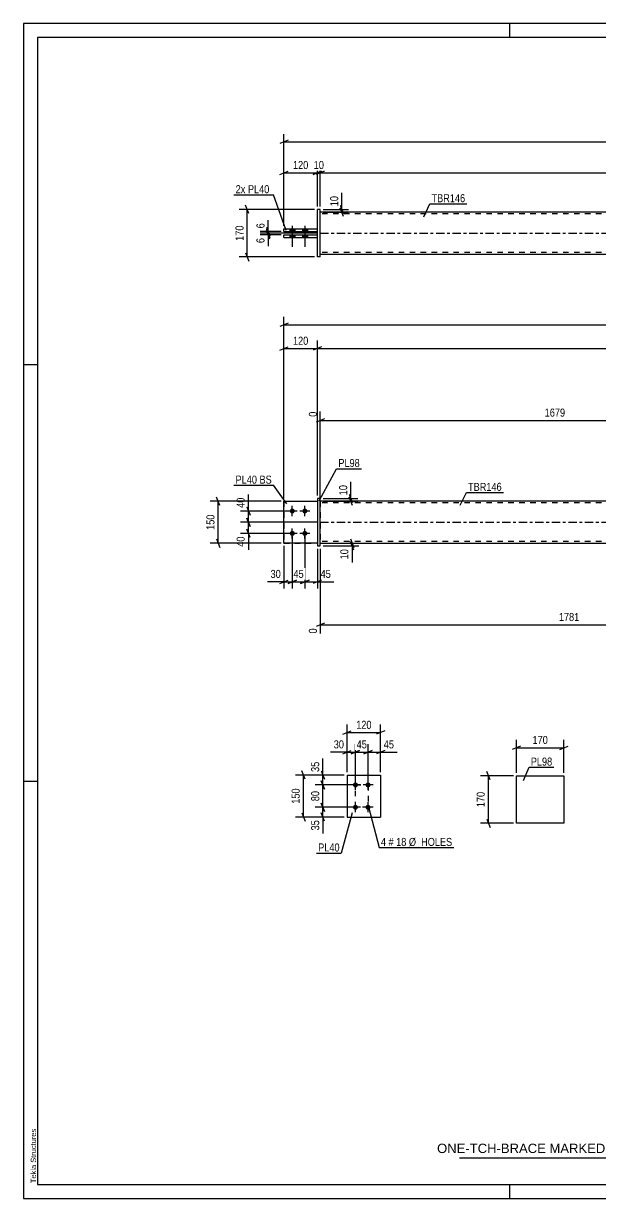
# Model space of a CAD drawing. Header units: millimetres. Extents: x 0 to 594, y 0 to 420.
# Drawn here: x 0 to 206.5, y 0 to 420 of the extents above; entities that cross this region are included whole.
import ezdxf

# ---------------------------------------------------------------- set-up
doc = ezdxf.new("R2010")
doc.units = ezdxf.units.MM
doc.linetypes.add('DXK_LINE_DOT2', pattern=[3.9198, 1.9599, -1.9599])
doc.linetypes.add('DXK_LINE_DOT3', pattern=[5.9187, 2.979, -0.9799, 0.9799, -0.9799])
doc.styles.add('Arial', font='ARIAL.TTF', dxfattribs={"height": 0.2})
doc.styles.add('Arial Narrow', font='ARIALN.TTF', dxfattribs={"height": 0.2})

# ---------------------------------------------------------------- blocks, each defined once
blk = doc.blocks.new('Unknown-580575574-1131')
at = {"color": 5, "linetype": 'Continuous'}
for p, q in [((594, 420), (0, 420)), ((0, 420), (0, 0)), ((174, 415), (174, 420)), ((589, 415), (5, 415)), ((5, 415), (5, 5)), ((5, 298), (0, 298)), ((5, 149), (0, 149)), ((5, 5), (589, 5)), ((174, 0), (174, 5)), ((0, 0), (594, 0))]:
    blk.add_line(p, q, dxfattribs=at)
at = {"color": 174, "linetype": 'Continuous', "style": 'Arial'}
blk.add_text('Tekla Structures', height=1.9102, rotation=90, dxfattribs=at).set_placement((4.5, 5.5))
blk = doc.blocks.new('Bolt-580575574-2195 - 2156')
at = {"linetype": 'Continuous'}
for points in [[(118.79, 146.94, -1), (118.79, 148.74, -1)], [(123.29, 146.94, -1), (123.29, 148.74, -1)], [(118.79, 138.94, -1), (118.79, 140.74, -1)], [(123.29, 138.94, -1), (123.29, 140.74, -1)]]:
    blk.add_hatch(color=1, dxfattribs=at).paths.add_polyline_path(points)
at = {"color": 1, "linetype": 'Continuous'}
for p, q in [((120.59, 147.84), (116.99, 147.84)), ((118.79, 146.04), (118.79, 149.64)), ((125.09, 147.84), (121.49, 147.84)), ((123.29, 146.04), (123.29, 149.64)), ((120.59, 139.84), (116.99, 139.84)), ((118.79, 138.04), (118.79, 141.64)), ((125.09, 139.84), (121.49, 139.84)), ((123.29, 138.04), (123.29, 141.64))]:
    blk.add_line(p, q, dxfattribs=at)
blk = doc.blocks.new('Part-580575574-2162 - 2156')
at = {"color": 2, "linetype": 'Continuous'}
for p, q in [((115.79, 151.34), (115.79, 136.34)), ((115.79, 151.34), (127.79, 151.34)), ((127.79, 151.34), (127.79, 136.34)), ((115.79, 136.34), (127.79, 136.34))]:
    blk.add_line(p, q, dxfattribs=at)
blk = doc.blocks.new('Bolt-580575574-1683 - 1678')
at = {"linetype": 'Continuous'}
for points in [[(96.18, 244.84, -1), (96.18, 246.64, -1)], [(100.68, 244.84, -1), (100.68, 246.64, -1)], [(96.18, 236.84, -1), (96.18, 238.64, -1)], [(100.68, 236.84, -1), (100.68, 238.64, -1)]]:
    blk.add_hatch(color=1, dxfattribs=at).paths.add_polyline_path(points)
at = {"color": 1, "linetype": 'Continuous'}
for p, q in [((97.98, 245.74), (94.38, 245.74)), ((96.18, 243.94), (96.18, 247.54)), ((102.48, 245.74), (98.88, 245.74)), ((100.68, 243.94), (100.68, 247.54)), ((96.18, 235.94), (96.18, 239.54)), ((100.68, 235.94), (100.68, 239.54)), ((97.98, 237.74), (94.38, 237.74)), ((102.48, 237.74), (98.88, 237.74))]:
    blk.add_line(p, q, dxfattribs=at)
blk = doc.blocks.new('Part-580575574-1694 - 1678')
at = {"color": 2, "linetype": 'Continuous'}
for p, q in [((106.18, 250.24), (105.18, 250.24)), ((105.18, 250.24), (105.18, 233.24)), ((106.18, 233.24), (106.18, 250.24)), ((105.18, 233.24), (106.18, 233.24))]:
    blk.add_line(p, q, dxfattribs=at)
blk = doc.blocks.new('Part-580575574-1699 - 1678')
at = {"color": 7, "linetype": 'DXK_LINE_DOT2'}
for p, q in [((93.18, 249.24), (93.18, 234.24)), ((93.18, 249.24), (105.18, 249.24)), ((105.18, 249.24), (105.18, 234.24)), ((93.18, 234.24), (105.18, 234.24))]:
    blk.add_line(p, q, dxfattribs=at)
blk = doc.blocks.new('Part-580575574-1704 - 1678')
at = {"color": 2, "linetype": 'Continuous'}
for p, q in [((93.18, 234.24), (93.18, 249.24)), ((93.18, 249.24), (105.18, 249.24)), ((105.18, 234.24), (93.18, 234.24))]:
    blk.add_line(p, q, dxfattribs=at)
at = {"color": 7, "linetype": 'DXK_LINE_DOT2'}
blk.add_line((105.18, 249.24), (105.18, 234.24), dxfattribs=at)
blk = doc.blocks.new('Part-580575574-1720 - 1678')
at = {"linetype": 'Continuous'}
blk.add_hatch(color=2, dxfattribs=at).paths.add_polyline_path([(456.96, 234.24), (456.16, 235.64), (457.76, 235.64)])
at = {"color": 2, "linetype": 'Continuous'}
for p, q in [((398.86, 249.24), (106.18, 249.24)), ((486.96, 249.24), (398.96, 249.24)), ((456.96, 234.24), (456.16, 235.64)), ((456.16, 235.64), (457.76, 235.64)), ((457.76, 235.64), (456.96, 234.24)), ((106.18, 234.24), (398.86, 234.24)), ((398.96, 234.24), (486.96, 234.24))]:
    blk.add_line(p, q, dxfattribs=at)
at = {"color": 7, "linetype": 'DXK_LINE_DOT2'}
for p, q in [((106.18, 249.24), (106.18, 234.24)), ((398.86, 248.64), (106.18, 248.64)), ((275, 249.24), (275, 248.64)), ((295.5, 249.24), (295.5, 248.64)), ((486.96, 248.64), (398.96, 248.64)), ((486.96, 234.24), (486.96, 249.24)), ((398.86, 234.84), (106.18, 234.84)), ((283.82, 234.24), (283.82, 234.84)), ((304.32, 234.24), (304.32, 234.84)), ((486.96, 234.84), (398.96, 234.84))]:
    blk.add_line(p, q, dxfattribs=at)
at = {"color": 7, "linetype": 'DXK_LINE_DOT3'}
for p, q in [((106.18, 241.74), (398.86, 241.74)), ((398.96, 241.74), (486.96, 241.74))]:
    blk.add_line(p, q, dxfattribs=at)
at = {"color": 2, "linetype": 'Continuous'}
blk.add_circle((456.96, 235.14), 1, dxfattribs=at)
blk = doc.blocks.new('Bolt-580575574-1471 - 1368')
at = {"linetype": 'Continuous'}
for points in [[(95.28, 345.65), (97.08, 345.65), (97.08, 346.65), (95.28, 346.65)], [(95.28, 345.65), (97.08, 345.65), (97.08, 346.65), (95.28, 346.65)], [(95.28, 343.45), (97.08, 343.45), (97.08, 344.45), (95.28, 344.45)], [(95.28, 343.45), (97.08, 343.45), (97.08, 344.45), (95.28, 344.45)], [(99.78, 345.65), (101.58, 345.65), (101.58, 346.65), (99.78, 346.65)], [(99.78, 345.65), (101.58, 345.65), (101.58, 346.65), (99.78, 346.65)], [(99.78, 343.45), (101.58, 343.45), (101.58, 344.45), (99.78, 344.45)], [(99.78, 343.45), (101.58, 343.45), (101.58, 344.45), (99.78, 344.45)]]:
    blk.add_hatch(color=1, dxfattribs=at).paths.add_polyline_path(points)
at = {"color": 1, "linetype": 'Continuous'}
for p, q in [((95.28, 346.65), (95.28, 345.65)), ((95.28, 346.65), (95.28, 345.65)), ((95.28, 344.45), (95.28, 343.45)), ((95.28, 344.45), (95.28, 343.45)), ((96.18, 347.65), (96.18, 340.15)), ((96.18, 347.65), (96.18, 340.15)), ((97.08, 346.65), (97.08, 345.65)), ((97.08, 346.65), (97.08, 345.65)), ((97.08, 344.45), (97.08, 343.45)), ((97.08, 344.45), (97.08, 343.45)), ((99.78, 346.65), (99.78, 345.65)), ((99.78, 346.65), (99.78, 345.65)), ((99.78, 344.45), (99.78, 343.45)), ((99.78, 344.45), (99.78, 343.45)), ((100.68, 347.65), (100.68, 340.15)), ((100.68, 347.65), (100.68, 340.15)), ((101.58, 346.65), (101.58, 345.65)), ((101.58, 346.65), (101.58, 345.65)), ((101.58, 344.45), (101.58, 343.45)), ((101.58, 344.45), (101.58, 343.45))]:
    blk.add_line(p, q, dxfattribs=at)
blk = doc.blocks.new('Part-580575574-1416 - 1368')
at = {"linetype": 'Continuous'}
blk.add_hatch(color=2, dxfattribs=at).paths.add_polyline_path([(456.96, 345.05), (456.16, 346.45), (457.76, 346.45)])
at = {"color": 2, "linetype": 'Continuous'}
for p, q in [((398.86, 352.55), (106.18, 352.55)), ((486.96, 352.55), (398.96, 352.55)), ((275, 345.65), (275, 345.75)), ((275, 345.75), (295.5, 345.75)), ((275, 344.35), (275, 344.45)), ((283.82, 345.65), (283.82, 345.75)), ((283.82, 344.35), (283.82, 344.45)), ((295.5, 345.75), (295.5, 344.35)), ((456.96, 345.05), (456.16, 346.45)), ((456.16, 346.45), (457.76, 346.45)), ((457.76, 346.45), (456.96, 345.05)), ((295.5, 344.35), (275, 344.35)), ((106.18, 337.55), (398.86, 337.55)), ((398.96, 337.55), (486.96, 337.55))]:
    blk.add_line(p, q, dxfattribs=at)
at = {"color": 7, "linetype": 'DXK_LINE_DOT2'}
for p, q in [((106.18, 337.55), (106.18, 352.55)), ((398.86, 351.95), (106.18, 351.95)), ((486.96, 351.95), (398.96, 351.95)), ((486.96, 352.55), (486.96, 337.55)), ((275, 345.75), (275, 344.45)), ((283.82, 345.75), (283.82, 344.45)), ((295.5, 345.75), (304.32, 345.75)), ((304.32, 345.75), (304.32, 344.35)), ((304.32, 344.35), (295.5, 344.35)), ((398.86, 338.15), (106.18, 338.15)), ((486.96, 338.15), (398.96, 338.15))]:
    blk.add_line(p, q, dxfattribs=at)
at = {"color": 7, "linetype": 'DXK_LINE_DOT3'}
for p, q in [((106.18, 345.05), (398.86, 345.05)), ((398.96, 345.05), (486.96, 345.05))]:
    blk.add_line(p, q, dxfattribs=at)
at = {"color": 2, "linetype": 'Continuous'}
blk.add_circle((456.96, 345.95), 1, dxfattribs=at)
blk = doc.blocks.new('Part-580575574-1449 - 1368')
at = {"color": 2, "linetype": 'Continuous'}
for p, q in [((93.18, 343.45), (93.18, 344.45)), ((93.18, 344.45), (105.18, 344.45)), ((93.18, 343.45), (105.18, 343.45))]:
    blk.add_line(p, q, dxfattribs=at)
at = {"color": 7, "linetype": 'DXK_LINE_DOT2'}
blk.add_line((105.18, 343.45), (105.18, 344.45), dxfattribs=at)
blk = doc.blocks.new('Part-580575574-1454 - 1368')
at = {"color": 2, "linetype": 'Continuous'}
for p, q in [((93.18, 345.65), (93.18, 346.65)), ((93.18, 346.65), (105.18, 346.65)), ((93.18, 345.65), (105.18, 345.65))]:
    blk.add_line(p, q, dxfattribs=at)
at = {"color": 7, "linetype": 'DXK_LINE_DOT2'}
blk.add_line((105.18, 345.65), (105.18, 346.65), dxfattribs=at)
blk = doc.blocks.new('Part-580575574-1455 - 1368')
at = {"color": 2, "linetype": 'Continuous'}
for p, q in [((106.18, 353.55), (105.18, 353.55)), ((105.18, 336.55), (105.18, 353.55)), ((106.18, 336.55), (106.18, 353.55)), ((106.18, 336.55), (105.18, 336.55))]:
    blk.add_line(p, q, dxfattribs=at)
blk = doc.blocks.new('Part-580575574-2399 - 2393')
at = {"color": 2, "linetype": 'Continuous'}
for p, q in [((176.37, 151.12), (193.37, 151.12)), ((176.37, 134.12), (176.37, 151.12)), ((193.37, 151.12), (193.37, 134.12)), ((193.37, 134.12), (176.37, 134.12))]:
    blk.add_line(p, q, dxfattribs=at)
blk = doc.blocks.new('Rectangle-580575574-2379 - 2156')
at = {"color": 1, "linetype": 'DXK_LINE_DOT2'}
blk.add_lwpolyline([(118.79, 147.84), (123.29, 147.84), (123.29, 139.84), (118.79, 139.84), (118.79, 147.84)], close=True, dxfattribs=at)
blk = doc.blocks.new('StraightDimension-580575574-2295 - 2156')
at = {"color": 7, "linetype": 'Continuous'}
for p, q in [((114.79, 151.34), (104.31, 151.34)), ((106.56, 152.84), (107.76, 149.84)), ((107.16, 147.84), (107.16, 151.34)), ((117.79, 147.84), (104.31, 147.84)), ((107.76, 146.34), (106.56, 149.34))]:
    blk.add_line(p, q, dxfattribs=at)
at = {"color": 0}
blk.add_wipeout([(106.41, 156.72), (102.21, 156.72), (102.21, 151.86), (106.41, 151.86)], dxfattribs=at)
at = {"color": 7, "linetype": 'Continuous'}
blk.add_line((107.16, 151.34), (107.16, 157.24), dxfattribs=at)
blk.add_line((107.16, 151.34), (107.16, 157.24), dxfattribs=at)
at = {"color": 3, "style": 'Arial Narrow'}
blk.add_text('35', height=2.863, rotation=90.0002, dxfattribs=at).set_placement((105.81, 152.46))
blk = doc.blocks.new('StraightDimension-580575574-2272 - 2156')
at = {"color": 7, "linetype": 'Continuous'}
for p, q in [((117.79, 139.84), (104.31, 139.84)), ((106.56, 141.34), (107.76, 138.34)), ((107.16, 136.34), (107.16, 139.84)), ((114.79, 136.34), (104.31, 136.34)), ((107.76, 134.84), (106.56, 137.84))]:
    blk.add_line(p, q, dxfattribs=at)
at = {"color": 0}
blk.add_wipeout([(106.41, 135.81), (102.21, 135.81), (102.21, 130.96), (106.41, 130.96)], dxfattribs=at)
at = {"color": 7, "linetype": 'Continuous'}
blk.add_line((107.16, 136.34), (107.16, 130.43), dxfattribs=at)
blk.add_line((107.16, 136.34), (107.16, 130.43), dxfattribs=at)
at = {"color": 3, "style": 'Arial Narrow'}
blk.add_text('35', height=2.863, rotation=90.0002, dxfattribs=at).set_placement((105.81, 131.56))
blk = doc.blocks.new('StraightDimension-580575574-2285 - 2156')
at = {"color": 7, "linetype": 'Continuous'}
for p, q in [((117.79, 147.84), (104.31, 147.84)), ((106.56, 149.34), (107.76, 146.34)), ((107.16, 139.84), (107.16, 147.84)), ((117.79, 139.84), (104.31, 139.84)), ((107.76, 138.34), (106.56, 141.34))]:
    blk.add_line(p, q, dxfattribs=at)
at = {"color": 0}
blk.add_wipeout([(106.41, 146.27), (102.21, 146.27), (102.21, 141.41), (106.41, 141.41)], dxfattribs=at)
at = {"color": 3, "style": 'Arial Narrow'}
blk.add_text('80', height=2.863, rotation=90.0002, dxfattribs=at).set_placement((105.81, 142.01))
blk = doc.blocks.new('StraightDimension-580575574-2309 - 2156')
at = {"color": 7, "linetype": 'Continuous'}
for p, q in [((114.79, 151.34), (97.31, 151.34)), ((100.76, 149.84), (99.56, 152.84)), ((100.16, 136.34), (100.16, 151.34)), ((114.79, 136.34), (97.31, 136.34)), ((99.56, 137.84), (100.76, 134.84))]:
    blk.add_line(p, q, dxfattribs=at)
at = {"color": 0}
blk.add_wipeout([(99.41, 147.18), (95.21, 147.18), (95.21, 140.5), (99.41, 140.5)], dxfattribs=at)
at = {"color": 3, "style": 'Arial Narrow'}
blk.add_text('150', height=2.863, rotation=90.0002, dxfattribs=at).set_placement((98.81, 141.1))
blk = doc.blocks.new('StraightDimension-580575574-2326 - 2156')
at = {"color": 7, "linetype": 'Continuous'}
for p, q in [((114.29, 158.94), (117.29, 160.14)), ((115.79, 152.34), (115.79, 162.39)), ((120.29, 160.14), (117.29, 158.94)), ((118.79, 148.84), (118.79, 162.39)), ((115.79, 159.54), (118.79, 159.54))]:
    blk.add_line(p, q, dxfattribs=at)
at = {"color": 0}
blk.add_wipeout([(115.26, 160.29), (115.26, 164.49), (110.41, 164.49), (110.41, 160.29)], dxfattribs=at)
at = {"color": 7, "linetype": 'Continuous'}
blk.add_line((115.79, 159.54), (109.88, 159.54), dxfattribs=at)
blk.add_line((115.79, 159.54), (109.88, 159.54), dxfattribs=at)
at = {"color": 3, "style": 'Arial Narrow'}
blk.add_text('30', height=2.863, dxfattribs=at).set_placement((111.01, 160.89))
blk = doc.blocks.new('StraightDimension-580575574-2339 - 2156')
at = {"color": 7, "linetype": 'Continuous'}
for p, q in [((117.29, 158.94), (120.29, 160.14)), ((118.79, 148.84), (118.79, 162.39)), ((124.79, 160.14), (121.79, 158.94)), ((123.29, 148.84), (123.29, 162.39)), ((118.79, 159.54), (123.29, 159.54))]:
    blk.add_line(p, q, dxfattribs=at)
at = {"color": 0}
blk.add_wipeout([(123.47, 160.29), (123.47, 164.49), (118.61, 164.49), (118.61, 160.29)], dxfattribs=at)
at = {"color": 3, "style": 'Arial Narrow'}
blk.add_text('45', height=2.863, dxfattribs=at).set_placement((119.21, 160.89))
blk = doc.blocks.new('StraightDimension-580575574-2349 - 2156')
at = {"color": 7, "linetype": 'Continuous'}
for p, q in [((121.79, 158.94), (124.79, 160.14)), ((123.29, 148.84), (123.29, 162.39)), ((129.29, 160.14), (126.29, 158.94)), ((127.79, 152.34), (127.79, 162.39)), ((123.29, 159.54), (127.79, 159.54))]:
    blk.add_line(p, q, dxfattribs=at)
at = {"color": 0}
blk.add_wipeout([(133.17, 160.29), (133.17, 164.49), (128.31, 164.49), (128.31, 160.29)], dxfattribs=at)
at = {"color": 7, "linetype": 'Continuous'}
blk.add_line((127.79, 159.54), (133.7, 159.54), dxfattribs=at)
blk.add_line((127.79, 159.54), (133.7, 159.54), dxfattribs=at)
at = {"color": 3, "style": 'Arial Narrow'}
blk.add_text('45', height=2.863, dxfattribs=at).set_placement((128.91, 160.89))
blk = doc.blocks.new('StraightDimension-580575574-2363 - 2156')
at = {"color": 7, "linetype": 'Continuous'}
for p, q in [((115.79, 152.34), (115.79, 169.39)), ((127.79, 152.34), (127.79, 169.39)), ((114.29, 165.94), (117.29, 167.14)), ((115.79, 166.54), (127.79, 166.54)), ((129.29, 167.14), (126.29, 165.94))]:
    blk.add_line(p, q, dxfattribs=at)
at = {"color": 0}
blk.add_wipeout([(125.13, 167.29), (125.13, 171.49), (118.45, 171.49), (118.45, 167.29)], dxfattribs=at)
at = {"color": 3, "style": 'Arial Narrow'}
blk.add_text('120', height=2.863, dxfattribs=at).set_placement((119.05, 167.89))
blk = doc.blocks.new('StraightDimension-580575574-1909 - 1678')
at = {"color": 7, "linetype": 'Continuous'}
for p, q in [((95.18, 245.74), (77.63, 245.74)), ((79.88, 247.24), (81.08, 244.24)), ((80.48, 241.74), (80.48, 245.74)), ((105.18, 241.74), (77.63, 241.74)), ((81.08, 240.24), (79.88, 243.24))]:
    blk.add_line(p, q, dxfattribs=at)
at = {"color": 0}
blk.add_wipeout([(79.73, 251.12), (75.53, 251.12), (75.53, 246.26), (79.73, 246.26)], dxfattribs=at)
at = {"color": 7, "linetype": 'Continuous'}
blk.add_line((80.48, 245.74), (80.48, 251.64), dxfattribs=at)
blk.add_line((80.48, 245.74), (80.48, 251.64), dxfattribs=at)
at = {"color": 3, "style": 'Arial Narrow'}
blk.add_text('40', height=2.863, rotation=90.0002, dxfattribs=at).set_placement((79.13, 246.86))
blk = doc.blocks.new('StraightDimension-580575574-1736 - 1678')
at = {"color": 7, "linetype": 'Continuous'}
for p, q in [((93.18, 250.24), (93.18, 315.14)), ((499.96, 250.24), (499.96, 315.14)), ((94.68, 312.89), (91.68, 311.69)), ((93.18, 312.29), (499.96, 312.29)), ((498.46, 311.69), (501.46, 312.89))]:
    blk.add_line(p, q, dxfattribs=at)
at = {"color": 0}
blk.add_wipeout([(300.83, 313.04), (300.83, 317.24), (292.31, 317.24), (292.31, 313.04)], dxfattribs=at)
at = {"color": 3, "style": 'Arial Narrow'}
blk.add_text('4352', height=2.863, dxfattribs=at).set_placement((292.91, 313.64))
blk = doc.blocks.new('StraightDimension-580575574-1750 - 1678')
at = {"color": 7, "linetype": 'Continuous'}
for p, q in [((274.12, 260.46), (274.12, 291.24)), ((107.68, 278.73), (104.68, 277.53)), ((106.18, 250.24), (106.18, 281.26)), ((106.18, 278.13), (274.12, 278.13)), ((272.62, 277.53), (275.62, 278.73))]:
    blk.add_line(p, q, dxfattribs=at)
at = {"color": 0, "linetype": 'Continuous'}
for points in [[(273.52, 291.84), (269.32, 291.84), (269.32, 283.33), (273.52, 283.33)], [(105.58, 281.86), (101.38, 281.86), (101.38, 278.83), (105.58, 278.83)]]:
    blk.add_wipeout(points, dxfattribs=at)
at = {"color": 0}
blk.add_wipeout([(194.4, 278.88), (194.4, 283.08), (185.89, 283.08), (185.89, 278.88)], dxfattribs=at)
at = {"color": 3, "linetype": 'Continuous', "style": 'Arial Narrow'}
for s, height, p in [('1679', 2.863, (272.92, 283.93)), ('0', 2.86, (104.98, 279.43))]:
    blk.add_text(s, height=height, rotation=90.0002, dxfattribs=at).set_placement(p)
at = {"color": 3, "style": 'Arial Narrow'}
blk.add_text('1679', height=2.863, dxfattribs=at).set_placement((186.49, 279.48))
blk = doc.blocks.new('StraightDimension-580575574-2047 - 1678')
at = {"color": 7, "linetype": 'Continuous'}
for p, q in [((105.18, 251.24), (105.18, 306.67)), ((486.96, 251.24), (486.96, 306.67)), ((106.68, 304.42), (103.68, 303.22)), ((105.18, 303.82), (486.96, 303.82)), ((485.46, 303.22), (488.46, 304.42))]:
    blk.add_line(p, q, dxfattribs=at)
at = {"color": 0}
blk.add_wipeout([(300.33, 304.57), (300.33, 308.77), (291.81, 308.77), (291.81, 304.57)], dxfattribs=at)
at = {"color": 3, "style": 'Arial Narrow'}
blk.add_text('4102', height=2.863, dxfattribs=at).set_placement((292.41, 305.17))
blk = doc.blocks.new('StraightDimension-580575574-1813 - 1678')
at = {"color": 7, "linetype": 'Continuous'}
for p, q in [((100.68, 236.74), (100.68, 218.07)), ((105.18, 232.24), (105.18, 218.07)), ((99.18, 219.87), (102.18, 221.07)), ((100.68, 220.47), (105.18, 220.47)), ((106.68, 221.07), (103.68, 219.87))]:
    blk.add_line(p, q, dxfattribs=at)
at = {"color": 0}
blk.add_wipeout([(110.56, 221.22), (110.56, 225.42), (105.7, 225.42), (105.7, 221.22)], dxfattribs=at)
at = {"color": 7, "linetype": 'Continuous'}
blk.add_line((105.18, 220.47), (111.08, 220.47), dxfattribs=at)
blk.add_line((105.18, 220.47), (111.08, 220.47), dxfattribs=at)
at = {"color": 3, "style": 'Arial Narrow'}
blk.add_text('45', height=2.863, dxfattribs=at).set_placement((106.3, 221.82))
blk = doc.blocks.new('StraightDimension-580575574-1820 - 1678')
at = {"color": 7, "linetype": 'Continuous'}
for p, q in [((96.18, 236.74), (96.18, 218.07)), ((100.68, 236.74), (100.68, 218.07)), ((94.68, 219.87), (97.68, 221.07)), ((96.18, 220.47), (100.68, 220.47)), ((102.18, 221.07), (99.18, 219.87))]:
    blk.add_line(p, q, dxfattribs=at)
at = {"color": 0}
blk.add_wipeout([(100.85, 221.22), (100.85, 225.42), (96, 225.42), (96, 221.22)], dxfattribs=at)
at = {"color": 3, "style": 'Arial Narrow'}
blk.add_text('45', height=2.863, dxfattribs=at).set_placement((96.6, 221.82))
blk = doc.blocks.new('StraightDimension-580575574-1891 - 1678')
at = {"color": 7, "linetype": 'Continuous'}
for p, q in [((116.98, 235.74), (118.18, 232.74)), ((107.18, 234.24), (119.98, 234.24)), ((107.18, 233.24), (119.98, 233.24)), ((118.18, 231.74), (116.98, 234.74)), ((117.58, 233.24), (117.58, 234.24))]:
    blk.add_line(p, q, dxfattribs=at)
at = {"color": 0}
blk.add_wipeout([(116.83, 232.71), (112.63, 232.71), (112.63, 227.85), (116.83, 227.85)], dxfattribs=at)
at = {"color": 7, "linetype": 'Continuous'}
blk.add_line((117.58, 233.24), (117.58, 227.33), dxfattribs=at)
blk.add_line((117.58, 233.24), (117.58, 227.33), dxfattribs=at)
at = {"color": 3, "style": 'Arial Narrow'}
blk.add_text('10', height=2.863, rotation=90.0002, dxfattribs=at).set_placement((116.23, 228.45))
blk = doc.blocks.new('StraightDimension-580575574-1827 - 1678')
at = {"color": 7, "linetype": 'Continuous'}
for p, q in [((96.18, 236.74), (96.18, 218.07)), ((93.18, 233.24), (93.18, 218.07)), ((91.68, 219.87), (94.68, 221.07)), ((93.18, 220.47), (96.18, 220.47)), ((97.68, 221.07), (94.68, 219.87))]:
    blk.add_line(p, q, dxfattribs=at)
at = {"color": 0}
blk.add_wipeout([(92.65, 221.22), (92.65, 225.42), (87.8, 225.42), (87.8, 221.22)], dxfattribs=at)
at = {"color": 7, "linetype": 'Continuous'}
blk.add_line((93.18, 220.47), (87.27, 220.47), dxfattribs=at)
blk.add_line((93.18, 220.47), (87.27, 220.47), dxfattribs=at)
at = {"color": 3, "style": 'Arial Narrow'}
blk.add_text('30', height=2.863, dxfattribs=at).set_placement((88.4, 221.82))
blk = doc.blocks.new('StraightDimension-580575574-1838 - 1678')
at = {"color": 7, "linetype": 'Continuous'}
for p, q in [((106.18, 232.24), (106.18, 201.96)), ((284.28, 233.24), (284.28, 196.47)), ((107.68, 205.69), (104.68, 204.49)), ((106.18, 205.09), (284.28, 205.09)), ((282.78, 204.49), (285.78, 205.69))]:
    blk.add_line(p, q, dxfattribs=at)
at = {"color": 0}
blk.add_wipeout([(199.49, 205.84), (199.49, 210.04), (190.97, 210.04), (190.97, 205.84)], dxfattribs=at)
at = {"color": 0, "linetype": 'Continuous'}
for points in [[(105.58, 204.39), (101.38, 204.39), (101.38, 201.36), (105.58, 201.36)], [(283.68, 204.39), (279.48, 204.39), (279.48, 195.87), (283.68, 195.87)]]:
    blk.add_wipeout(points, dxfattribs=at)
at = {"color": 3, "style": 'Arial Narrow'}
blk.add_text('1781', height=2.863, dxfattribs=at).set_placement((191.57, 206.44))
at = {"color": 3, "linetype": 'Continuous', "style": 'Arial Narrow'}
for s, height, p in [('0', 2.86, (104.98, 201.96)), ('1781', 2.863, (283.08, 196.47))]:
    blk.add_text(s, height=height, rotation=90.0002, dxfattribs=at).set_placement(p)
blk = doc.blocks.new('StraightDimension-580575574-1900 - 1678')
at = {"color": 7, "linetype": 'Continuous'}
for p, q in [((107.18, 250.24), (119.58, 250.24)), ((107.18, 249.24), (119.58, 249.24)), ((116.58, 251.74), (117.78, 248.74)), ((117.78, 247.74), (116.58, 250.74)), ((117.18, 249.24), (117.18, 250.24))]:
    blk.add_line(p, q, dxfattribs=at)
at = {"color": 0}
blk.add_wipeout([(116.43, 255.62), (112.23, 255.62), (112.23, 250.76), (116.43, 250.76)], dxfattribs=at)
at = {"color": 7, "linetype": 'Continuous'}
blk.add_line((117.18, 250.24), (117.18, 256.14), dxfattribs=at)
blk.add_line((117.18, 250.24), (117.18, 256.14), dxfattribs=at)
at = {"color": 3, "style": 'Arial Narrow'}
blk.add_text('10', height=2.863, rotation=90.0002, dxfattribs=at).set_placement((115.83, 251.36))
blk = doc.blocks.new('StraightDimension-580575574-1922 - 1678')
at = {"color": 7, "linetype": 'Continuous'}
for p, q in [((105.18, 241.74), (77.63, 241.74)), ((79.88, 243.24), (81.08, 240.24)), ((80.48, 237.74), (80.48, 241.74)), ((95.18, 237.74), (77.63, 237.74)), ((81.08, 236.24), (79.88, 239.24))]:
    blk.add_line(p, q, dxfattribs=at)
at = {"color": 0}
blk.add_wipeout([(79.73, 237.21), (75.53, 237.21), (75.53, 232.35), (79.73, 232.35)], dxfattribs=at)
at = {"color": 7, "linetype": 'Continuous'}
blk.add_line((80.48, 237.74), (80.48, 231.83), dxfattribs=at)
blk.add_line((80.48, 237.74), (80.48, 231.83), dxfattribs=at)
at = {"color": 3, "style": 'Arial Narrow'}
blk.add_text('40', height=2.863, rotation=90.0002, dxfattribs=at).set_placement((79.13, 232.95))
blk = doc.blocks.new('StraightDimension-580575574-1979 - 1678')
at = {"color": 7, "linetype": 'Continuous'}
for p, q in [((92.18, 249.24), (66.82, 249.24)), ((70.27, 247.74), (69.07, 250.74)), ((69.67, 234.24), (69.67, 249.24)), ((69.07, 235.74), (70.27, 232.74)), ((92.18, 234.24), (66.82, 234.24))]:
    blk.add_line(p, q, dxfattribs=at)
at = {"color": 0}
blk.add_wipeout([(68.92, 245.08), (64.72, 245.08), (64.72, 238.39), (68.92, 238.39)], dxfattribs=at)
at = {"color": 3, "style": 'Arial Narrow'}
blk.add_text('150', height=2.863, rotation=90.0002, dxfattribs=at).set_placement((68.32, 238.99))
blk = doc.blocks.new('StraightDimension-580575574-2052 - 1678')
at = {"color": 7, "linetype": 'Continuous'}
for p, q in [((93.18, 250.24), (93.18, 306.67)), ((105.18, 251.24), (105.18, 306.67)), ((91.68, 303.22), (94.68, 304.42)), ((93.18, 303.82), (105.18, 303.82)), ((106.68, 304.42), (103.68, 303.22))]:
    blk.add_line(p, q, dxfattribs=at)
at = {"color": 0}
blk.add_wipeout([(102.52, 304.57), (102.52, 308.77), (95.83, 308.77), (95.83, 304.57)], dxfattribs=at)
at = {"color": 3, "style": 'Arial Narrow'}
blk.add_text('120', height=2.863, dxfattribs=at).set_placement((96.43, 305.17))
blk = doc.blocks.new('StraightDimension-580575574-1476 - 1368')
at = {"color": 7, "linetype": 'Continuous'}
for p, q in [((107.18, 353.55), (116.35, 353.55)), ((113.35, 355.05), (114.55, 352.05)), ((114.55, 351.05), (113.35, 354.05)), ((113.95, 352.55), (113.95, 353.55)), ((107.18, 352.55), (116.35, 352.55))]:
    blk.add_line(p, q, dxfattribs=at)
at = {"color": 0}
blk.add_wipeout([(113.2, 358.93), (109, 358.93), (109, 354.08), (113.2, 354.08)], dxfattribs=at)
at = {"color": 7, "linetype": 'Continuous'}
blk.add_line((113.95, 353.55), (113.95, 359.46), dxfattribs=at)
blk.add_line((113.95, 353.55), (113.95, 359.46), dxfattribs=at)
at = {"color": 3, "style": 'Arial Narrow'}
blk.add_text('10', height=2.863, rotation=90.0002, dxfattribs=at).set_placement((112.6, 354.68))
blk = doc.blocks.new('StraightDimension-580575574-1530 - 1368')
at = {"color": 7, "linetype": 'Continuous'}
for p, q in [((104.18, 353.55), (77.23, 353.55)), ((80.68, 352.05), (79.48, 355.05)), ((80.08, 336.55), (80.08, 353.55)), ((104.18, 336.55), (77.23, 336.55)), ((79.48, 338.05), (80.68, 335.05))]:
    blk.add_line(p, q, dxfattribs=at)
at = {"color": 0}
blk.add_wipeout([(79.33, 348.39), (75.13, 348.39), (75.13, 341.71), (79.33, 341.71)], dxfattribs=at)
at = {"color": 3, "style": 'Arial Narrow'}
blk.add_text('170', height=2.863, rotation=90.0002, dxfattribs=at).set_placement((78.73, 342.31))
blk = doc.blocks.new('StraightDimension-580575574-1494 - 1368')
at = {"color": 7, "linetype": 'Continuous'}
for p, q in [((105.18, 345.05), (84.73, 345.05)), ((92.18, 344.45), (84.73, 344.45)), ((86.98, 346.55), (88.18, 343.55)), ((88.18, 342.95), (86.98, 345.95)), ((87.58, 344.45), (87.58, 345.05))]:
    blk.add_line(p, q, dxfattribs=at)
at = {"color": 0}
blk.add_wipeout([(86.83, 343.93), (82.63, 343.93), (82.63, 340.9), (86.83, 340.9)], dxfattribs=at)
at = {"color": 7, "linetype": 'Continuous'}
blk.add_line((87.58, 344.45), (87.58, 340.37), dxfattribs=at)
blk.add_line((87.58, 344.45), (87.58, 340.37), dxfattribs=at)
at = {"color": 3, "style": 'Arial Narrow'}
blk.add_text('6', height=2.86, rotation=90.0002, dxfattribs=at).set_placement((86.23, 341.5))
blk = doc.blocks.new('StraightDimension-580575574-1512 - 1368')
at = {"color": 7, "linetype": 'Continuous'}
for p, q in [((92.18, 345.65), (84.73, 345.65)), ((105.18, 345.05), (84.73, 345.05)), ((86.98, 347.15), (88.18, 344.15)), ((88.18, 343.55), (86.98, 346.55)), ((87.58, 345.05), (87.58, 345.65))]:
    blk.add_line(p, q, dxfattribs=at)
at = {"color": 0}
blk.add_wipeout([(86.83, 349.2), (82.63, 349.2), (82.63, 346.18), (86.83, 346.18)], dxfattribs=at)
at = {"color": 7, "linetype": 'Continuous'}
blk.add_line((87.58, 345.65), (87.58, 349.73), dxfattribs=at)
blk.add_line((87.58, 345.65), (87.58, 349.73), dxfattribs=at)
at = {"color": 3, "style": 'Arial Narrow'}
blk.add_text('6', height=2.86, rotation=90.0002, dxfattribs=at).set_placement((86.23, 346.78))
blk = doc.blocks.new('StraightDimension-580575574-1550 - 1368')
at = {"color": 7, "linetype": 'Continuous'}
for p, q in [((94.68, 378.25), (91.68, 377.05)), ((93.18, 347.65), (93.18, 380.5)), ((498.46, 377.05), (501.46, 378.25)), ((499.96, 347.65), (499.96, 380.5)), ((93.18, 377.65), (499.96, 377.65))]:
    blk.add_line(p, q, dxfattribs=at)
at = {"color": 0}
blk.add_wipeout([(300.83, 378.4), (300.83, 382.6), (292.31, 382.6), (292.31, 378.4)], dxfattribs=at)
at = {"color": 3, "style": 'Arial Narrow'}
blk.add_text('4352', height=2.863, dxfattribs=at).set_placement((292.91, 379))
blk = doc.blocks.new('StraightDimension-580575574-1581 - 1368')
at = {"color": 7, "linetype": 'Continuous'}
for p, q in [((107.68, 367.24), (104.68, 366.04)), ((106.18, 354.55), (106.18, 369.49)), ((106.18, 366.64), (486.96, 366.64)), ((485.46, 366.04), (488.46, 367.24)), ((486.96, 354.55), (486.96, 369.49))]:
    blk.add_line(p, q, dxfattribs=at)
at = {"color": 0}
blk.add_wipeout([(300.83, 367.39), (300.83, 371.59), (292.31, 371.59), (292.31, 367.39)], dxfattribs=at)
at = {"color": 3, "style": 'Arial Narrow'}
blk.add_text('4092', height=2.863, dxfattribs=at).set_placement((292.91, 367.99))
blk = doc.blocks.new('StraightDimension-580575574-1591 - 1368')
at = {"color": 7, "linetype": 'Continuous'}
for p, q in [((91.68, 366.04), (94.68, 367.24)), ((93.18, 347.65), (93.18, 369.49)), ((93.18, 366.64), (105.18, 366.64)), ((106.68, 367.24), (103.68, 366.04)), ((105.18, 354.55), (105.18, 369.49))]:
    blk.add_line(p, q, dxfattribs=at)
at = {"color": 0}
blk.add_wipeout([(102.52, 367.39), (102.52, 371.59), (95.83, 371.59), (95.83, 367.39)], dxfattribs=at)
at = {"color": 3, "style": 'Arial Narrow'}
blk.add_text('120', height=2.863, dxfattribs=at).set_placement((96.43, 367.99))
blk = doc.blocks.new('StraightDimension-580575574-1601 - 1368')
at = {"color": 7, "linetype": 'Continuous'}
for p, q in [((103.68, 366.04), (106.68, 367.24)), ((107.68, 367.24), (104.68, 366.04)), ((105.18, 354.55), (105.18, 369.49)), ((105.18, 366.64), (106.18, 366.64)), ((106.18, 354.55), (106.18, 369.49))]:
    blk.add_line(p, q, dxfattribs=at)
at = {"color": 0}
blk.add_wipeout([(108.1, 367.39), (108.1, 371.59), (103.25, 371.59), (103.25, 367.39)], dxfattribs=at)
at = {"color": 3, "style": 'Arial Narrow'}
blk.add_text('10', height=2.863, dxfattribs=at).set_placement((103.85, 367.99))
blk = doc.blocks.new('StraightDimension-580575574-2401 - 2393')
at = {"color": 7, "linetype": 'Continuous'}
for p, q in [((176.37, 152.12), (176.37, 163.97)), ((193.37, 152.12), (193.37, 163.97)), ((177.87, 161.72), (174.87, 160.52)), ((176.37, 161.12), (193.37, 161.12)), ((191.87, 160.52), (194.87, 161.72))]:
    blk.add_line(p, q, dxfattribs=at)
at = {"color": 0}
blk.add_wipeout([(188.21, 161.87), (188.21, 166.07), (181.53, 166.07), (181.53, 161.87)], dxfattribs=at)
at = {"color": 3, "style": 'Arial Narrow'}
blk.add_text('170', height=2.863, dxfattribs=at).set_placement((182.13, 162.47))
blk = doc.blocks.new('StraightDimension-580575574-2412 - 2393')
at = {"color": 7, "linetype": 'Continuous'}
for p, q in [((166.97, 149.62), (165.77, 152.62)), ((175.37, 151.12), (163.52, 151.12)), ((166.37, 134.12), (166.37, 151.12)), ((165.77, 135.62), (166.97, 132.62)), ((175.37, 134.12), (163.52, 134.12))]:
    blk.add_line(p, q, dxfattribs=at)
at = {"color": 0}
blk.add_wipeout([(165.62, 145.96), (161.42, 145.96), (161.42, 139.28), (165.62, 139.28)], dxfattribs=at)
at = {"color": 3, "style": 'Arial Narrow'}
blk.add_text('170', height=2.863, rotation=90.0002, dxfattribs=at).set_placement((165.02, 139.88))
blk = doc.blocks.new('Unknown-580575574-4553')
at = {"color": 7, "linetype": 'Continuous'}
blk.add_line((156, 14.5), (226, 14.5), dxfattribs=at)
at = {"color": 7, "style": 'Arial'}
blk.add_text('ONE-TCH-BRACE MARKED AS TBR146', height=3.3428, dxfattribs=at).set_placement((147.99, 16.25))
blk = doc.blocks.new('Mark-580575574-2158 - 2156')
at = {"color": 0}
blk.add_wipeout([(113.11, 124.04), (113.11, 127.04), (105.44, 127.04), (105.44, 124.04)], dxfattribs=at)
blk.add_wipeout([(113.11, 124.04), (113.11, 127.04), (105.44, 127.04), (105.44, 124.04)], dxfattribs=at)
at = {"color": 30, "linetype": 'Continuous'}
for p in [(117.63, 137.84), (104.84, 123.44)]:
    blk.add_line(p, (113.71, 123.44), dxfattribs=at)
at = {"color": 3, "style": 'Arial Narrow'}
blk.add_text('PL40', height=2.863, dxfattribs=at).set_placement((105.44, 124.04))
blk = doc.blocks.new('Mark-580575574-2191 - 2156')
at = {"color": 0}
blk.add_wipeout([(129.72, 126.02), (129.72, 129.02), (127.89, 129.02), (127.89, 126.02)], dxfattribs=at)
blk.add_wipeout([(129.72, 126.02), (129.72, 129.02), (127.89, 129.02), (127.89, 126.02)], dxfattribs=at)
at = {"color": 7, "linetype": 'Continuous'}
blk.add_line((123.41, 139.99), (127.29, 125.42), dxfattribs=at)
at = {"color": 0}
blk.add_wipeout([(132.44, 126.02), (132.44, 129.02), (130.62, 129.02), (130.62, 126.02)], dxfattribs=at)
blk.add_wipeout([(132.44, 126.02), (132.44, 129.02), (130.62, 129.02), (130.62, 126.02)], dxfattribs=at)
at = {"color": 3, "style": 'Arial Narrow'}
blk.add_text('4', height=2.86, dxfattribs=at).set_placement((127.89, 126.02))
at = {"color": 0}
blk.add_wipeout([(137, 126.02), (137, 129.02), (133.34, 129.02), (133.34, 126.02)], dxfattribs=at)
blk.add_wipeout([(137, 126.02), (137, 129.02), (133.34, 129.02), (133.34, 126.02)], dxfattribs=at)
at = {"color": 3, "style": 'Arial Narrow'}
blk.add_text('#', height=2.86, dxfattribs=at).set_placement((130.62, 126.02))
at = {"color": 0}
blk.add_wipeout([(153.43, 126.02), (153.43, 129.02), (137.9, 129.02), (137.9, 126.02)], dxfattribs=at)
blk.add_wipeout([(153.43, 126.02), (153.43, 129.02), (137.9, 129.02), (137.9, 126.02)], dxfattribs=at)
at = {"color": 7, "linetype": 'Continuous'}
blk.add_line((127.29, 125.42), (154.03, 125.42), dxfattribs=at)
at = {"color": 3, "style": 'Arial Narrow'}
for s, p in [('18', (133.34, 126.02)), ('Ø  HOLES', (137.9, 126.02))]:
    blk.add_text(s, height=2.863, dxfattribs=at).set_placement(p)
blk = doc.blocks.new('Mark-580575574-1690 - 1678')
at = {"color": 0}
blk.add_wipeout([(120.32, 261.47), (120.32, 264.47), (112.65, 264.47), (112.65, 261.47)], dxfattribs=at)
blk.add_wipeout([(120.32, 261.47), (120.32, 264.47), (112.65, 264.47), (112.65, 261.47)], dxfattribs=at)
at = {"color": 30, "linetype": 'Continuous'}
for p, q in [((105.82, 249.32), (112.05, 260.87)), ((112.05, 260.87), (120.92, 260.87))]:
    blk.add_line(p, q, dxfattribs=at)
at = {"color": 3, "style": 'Arial Narrow'}
blk.add_text('PL98', height=2.863, dxfattribs=at).set_placement((112.65, 261.47))
blk = doc.blocks.new('Mark-580575574-1716 - 1678')
at = {"color": 0}
blk.add_wipeout([(171.12, 252.94), (171.12, 255.94), (159.07, 255.94), (159.07, 252.94)], dxfattribs=at)
blk.add_wipeout([(171.12, 252.94), (171.12, 255.94), (159.07, 255.94), (159.07, 252.94)], dxfattribs=at)
at = {"color": 30, "linetype": 'Continuous'}
for p, q in [((156.2, 247.8), (158.47, 252.34)), ((158.47, 252.34), (171.72, 252.34))]:
    blk.add_line(p, q, dxfattribs=at)
at = {"color": 3, "style": 'Arial Narrow'}
blk.add_text('TBR146', height=2.863, dxfattribs=at).set_placement((159.07, 252.94))
blk = doc.blocks.new('MarkSet-580575574-2084 - 1678')
at = {"color": 0}
blk.add_wipeout([(83.55, 255.53), (83.55, 258.53), (75.88, 258.53), (75.88, 255.53)], dxfattribs=at)
blk.add_wipeout([(83.55, 255.53), (83.55, 258.53), (75.88, 258.53), (75.88, 255.53)], dxfattribs=at)
blk.add_wipeout([(88.84, 255.53), (88.84, 258.53), (84.45, 258.53), (84.45, 255.53)], dxfattribs=at)
blk.add_wipeout([(88.84, 255.53), (88.84, 258.53), (84.45, 258.53), (84.45, 255.53)], dxfattribs=at)
at = {"color": 30, "linetype": 'Continuous'}
for p in [(75.28, 254.93), (94.21, 248.3)]:
    blk.add_line(p, (89.44, 254.93), dxfattribs=at)
at = {"color": 3, "style": 'Arial Narrow'}
for s, p in [('PL40', (75.88, 255.53)), ('BS', (84.45, 255.53))]:
    blk.add_text(s, height=2.863, dxfattribs=at).set_placement(p)
blk = doc.blocks.new('Mark-580575574-1412 - 1368')
at = {"color": 0}
blk.add_wipeout([(158.05, 356.12), (158.05, 359.12), (146, 359.12), (146, 356.12)], dxfattribs=at)
blk.add_wipeout([(158.05, 356.12), (158.05, 359.12), (146, 359.12), (146, 356.12)], dxfattribs=at)
at = {"color": 30, "linetype": 'Continuous'}
for p, q in [((143.29, 350.86), (145.4, 355.52)), ((145.4, 355.52), (158.65, 355.52))]:
    blk.add_line(p, q, dxfattribs=at)
at = {"color": 3, "style": 'Arial Narrow'}
blk.add_text('TBR146', height=2.863, dxfattribs=at).set_placement((146, 356.12))
blk = doc.blocks.new('MarkSet-580575574-1669 - 1368')
at = {"color": 0}
blk.add_wipeout([(79.4, 359.34), (79.4, 362.34), (75.92, 362.34), (75.92, 359.34)], dxfattribs=at)
blk.add_wipeout([(79.4, 359.34), (79.4, 362.34), (75.92, 362.34), (75.92, 359.34)], dxfattribs=at)
blk.add_wipeout([(87.97, 359.34), (87.97, 362.34), (80.3, 362.34), (80.3, 359.34)], dxfattribs=at)
blk.add_wipeout([(87.97, 359.34), (87.97, 362.34), (80.3, 362.34), (80.3, 359.34)], dxfattribs=at)
at = {"color": 30, "linetype": 'Continuous'}
for p in [(75.32, 358.74), (94.02, 346.03)]:
    blk.add_line(p, (89.47, 358.74), dxfattribs=at)
at = {"color": 3, "style": 'Arial Narrow'}
for s, p in [('2x', (75.92, 359.34)), ('PL40', (80.3, 359.34))]:
    blk.add_text(s, height=2.863, dxfattribs=at).set_placement(p)
blk = doc.blocks.new('Mark-580575574-2395 - 2393')
at = {"color": 0}
blk.add_wipeout([(189.18, 154.74), (189.18, 157.74), (181.51, 157.74), (181.51, 154.74)], dxfattribs=at)
blk.add_wipeout([(189.18, 154.74), (189.18, 157.74), (181.51, 157.74), (181.51, 154.74)], dxfattribs=at)
at = {"color": 30, "linetype": 'Continuous'}
for p, q in [((178.95, 149.46), (180.91, 154.14)), ((180.91, 154.14), (189.78, 154.14))]:
    blk.add_line(p, q, dxfattribs=at)
at = {"color": 3, "style": 'Arial Narrow'}
blk.add_text('PL98', height=2.863, dxfattribs=at).set_placement((181.51, 154.74))

msp = doc.modelspace()

# ---------------------------------------------------------------- block references
for name in ['Unknown-580575574-1131', 'Part-580575574-1455 - 1368', 'Part-580575574-1416 - 1368', 'Part-580575574-1454 - 1368', 'Part-580575574-1449 - 1368', 'Bolt-580575574-1471 - 1368', 'Part-580575574-1699 - 1678', 'Part-580575574-1704 - 1678', 'Part-580575574-1694 - 1678', 'Part-580575574-1720 - 1678', 'Bolt-580575574-1683 - 1678', 'Part-580575574-2162 - 2156', 'Bolt-580575574-2195 - 2156', 'Rectangle-580575574-2379 - 2156', 'Part-580575574-2399 - 2393', 'Unknown-580575574-4553']:
    msp.add_blockref(name, (0, 0))

# ---------------------------------------------------------------- next in the draw order: block references
for name in ['StraightDimension-580575574-1476 - 1368', 'StraightDimension-580575574-1530 - 1368', 'StraightDimension-580575574-1909 - 1678', 'StraightDimension-580575574-1813 - 1678', 'StraightDimension-580575574-2401 - 2393', 'StraightDimension-580575574-2295 - 2156', 'StraightDimension-580575574-2272 - 2156', 'Mark-580575574-2191 - 2156']:
    msp.add_blockref(name, (0, 0))

# ---------------------------------------------------------------- next in the draw order: block references
for name in ['StraightDimension-580575574-1494 - 1368', 'StraightDimension-580575574-1736 - 1678', 'StraightDimension-580575574-1820 - 1678', 'StraightDimension-580575574-1891 - 1678', 'Mark-580575574-2395 - 2393', 'StraightDimension-580575574-2412 - 2393', 'StraightDimension-580575574-2285 - 2156']:
    msp.add_blockref(name, (0, 0))

# ---------------------------------------------------------------- next in the draw order: block references
for name in ['StraightDimension-580575574-1512 - 1368', 'StraightDimension-580575574-1750 - 1678', 'StraightDimension-580575574-1827 - 1678', 'StraightDimension-580575574-1838 - 1678', 'StraightDimension-580575574-2309 - 2156']:
    msp.add_blockref(name, (0, 0))

# ---------------------------------------------------------------- next in the draw order: block references
for name in ['StraightDimension-580575574-1550 - 1368', 'StraightDimension-580575574-2047 - 1678', 'StraightDimension-580575574-1922 - 1678', 'StraightDimension-580575574-2326 - 2156', 'Mark-580575574-2158 - 2156']:
    msp.add_blockref(name, (0, 0))

# ---------------------------------------------------------------- next in the draw order: block references
for name in ['StraightDimension-580575574-1581 - 1368', 'StraightDimension-580575574-1900 - 1678', 'Mark-580575574-1716 - 1678', 'StraightDimension-580575574-1979 - 1678', 'StraightDimension-580575574-2339 - 2156']:
    msp.add_blockref(name, (0, 0))

# ---------------------------------------------------------------- next in the draw order: block references
for name in ['StraightDimension-580575574-1591 - 1368', 'Mark-580575574-1412 - 1368', 'StraightDimension-580575574-2052 - 1678', 'StraightDimension-580575574-2349 - 2156']:
    msp.add_blockref(name, (0, 0))

# ---------------------------------------------------------------- next in the draw order: block references
for name in ['StraightDimension-580575574-1601 - 1368', 'MarkSet-580575574-1669 - 1368', 'Mark-580575574-1690 - 1678', 'MarkSet-580575574-2084 - 1678', 'StraightDimension-580575574-2363 - 2156']:
    msp.add_blockref(name, (0, 0))

doc.saveas('drawing.dxf')
